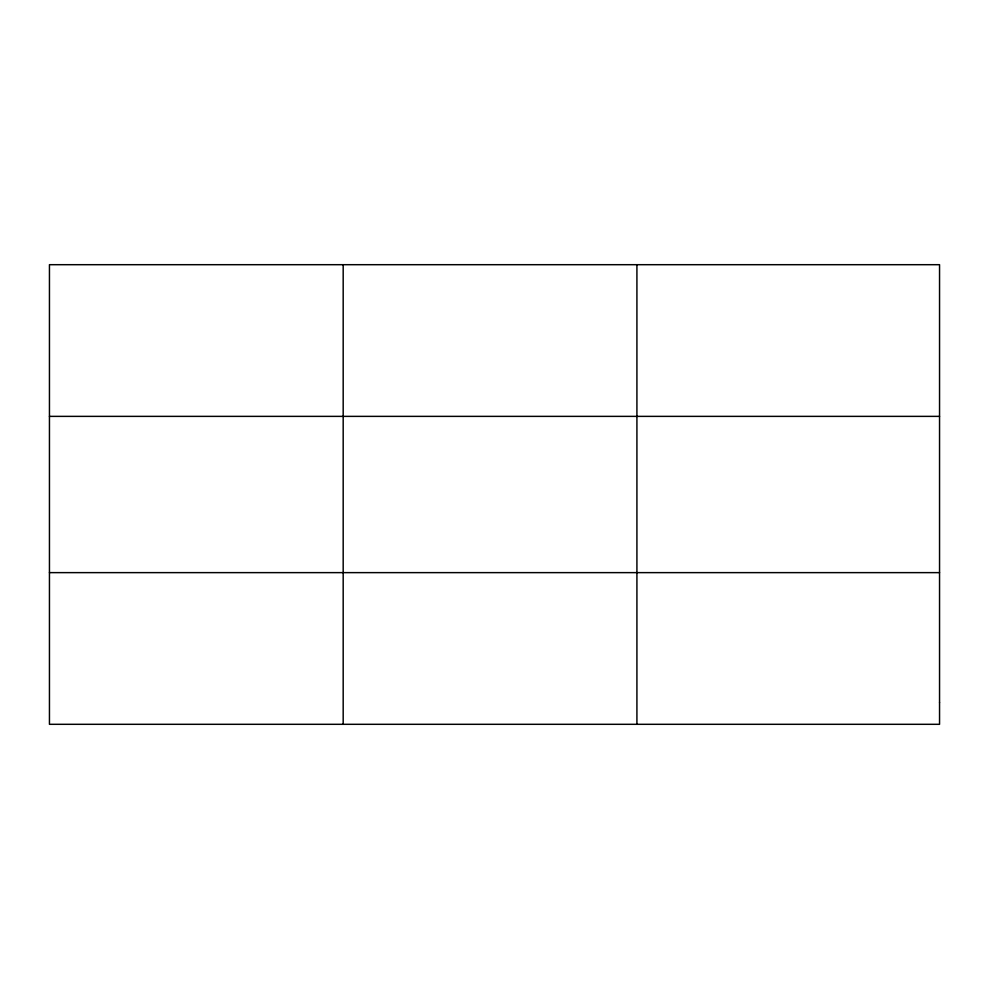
<?xml version="1.0" encoding="UTF-8"?>
<svg xmlns="http://www.w3.org/2000/svg" width="989" height="989" viewBox="0 0 989 989"><rect width="100%" height="100%" fill="white"/><g stroke="black" fill="none" stroke-linecap="round" stroke-linejoin="round"><path stroke-width="1.48" d="M343.183 724.307L343.183 264.693M636.916 724.307L636.916 264.693M49.45 416.369L939.55 416.369M49.45 572.631L939.55 572.631M939.55 702.635L939.55 724.307L49.45 724.307L49.45 264.693L939.55 264.693L939.55 702.635"/></g></svg>
